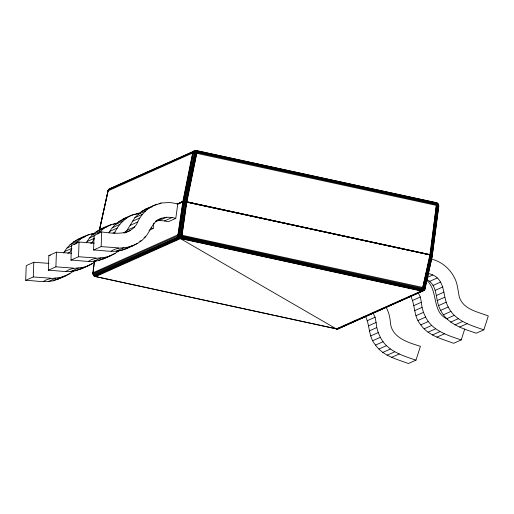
<?xml version="1.0" encoding="UTF-8"?>
<svg xmlns="http://www.w3.org/2000/svg" width="514" height="514" viewBox="0 0 514 514"><rect width="100%" height="100%" fill="white"/><g stroke="black" fill="none" stroke-linecap="round" stroke-linejoin="round"><path stroke-width="0.77" d="M94.319 261.973L92.893 272.908L93.079 274.508L93.015 272.761L177.908 234.827L180.266 234.872L422.759 287.461L425.181 288.45L424.32 290.037L414.078 294.618M194.183 151.521L196.367 150.544L436.225 202.644L436.463 204.591L429.935 254.623L422.759 287.461L424.468 289.857L422.958 290.937L421.319 291.014L179.759 238.4L178.095 236.517L177.908 234.827L182.836 201.578L192.621 153.011L193.984 150.981L195.776 150.486L196.733 150.769L196.708 153.307L186.923 201.861L181.988 235.123L180.793 238.47L95.662 276.609L93.458 275.247L93.201 274.444L181.988 235.123L186.466 201.957L195.853 153.114L196.817 152.497L436.688 204.668L437.157 205.561L430.732 254.79L423.549 287.679L422.579 288.303L181.808 235.965L181.05 235.104L186.466 201.957L186.916 201.918L183.196 201.398L177.002 204.116M437.677 203.531L436.02 202.638L437.684 203.525L436.894 204.81L437.228 205.446L430.346 254.7L423.549 287.679L425.072 288.303L423.902 290.018L422.547 290.461L180.369 237.821L179.264 236.845L178.769 234.763L181.127 234.988L186.081 201.61L195.821 152.973L196.817 152.497L195.776 150.486L109.405 188.773L107.927 190.9L99.26 230.497M424.32 290.037L424.847 288.932L422.759 287.461L422.701 289.825L422.142 291.085L337.255 329.011L336.22 328.934L421.319 291.014L422.759 287.461L423.799 289.472L423.697 290.577L338.064 328.864L336.066 328.716L338.064 328.864L422.958 290.937L423.273 289.723L422.759 287.461L430.302 254.957L184.365 201.706L182.823 201.655L177.793 203.865L170.07 202.497L161.165 203.017L152.774 205.928L148.964 208.221L141.389 211.607L134.867 217.673L127.067 230.246L123.771 233.022M71.902 271.643L73.971 270.724C67.829 275.44 60.498 278.408 53.18 280.785C44.114 282.803 34.836 280.56 25.7 280.336L26.227 265.654L33.802 262.275L48.959 263.361M25.7 280.336L33.269 276.956L33.802 262.275M96.015 261.028C90.021 265.526 82.895 268.366 75.802 270.679C66.736 272.696 57.459 270.454 48.322 270.229L48.856 255.548L56.424 252.168L71.581 253.254M48.322 270.229L55.897 266.843L56.424 252.168M117.153 251.423L119.222 250.504C113.08 255.22 105.749 258.189 98.431 260.566C89.365 262.59 80.081 260.341 70.951 260.116L71.478 245.441L79.053 242.055L94.203 243.141M70.951 260.116L78.52 256.737L79.053 242.055M182.849 201.507L177.793 203.865L175.775 218.366C169.601 216.58 162.7 216.709 157.265 220.474C151.469 224.502 149.992 231.827 145.411 236.89C140.316 242.929 132.837 245.865 125.789 248.93C115.528 253.267 104.246 250.357 93.574 250.01L94.107 235.328L101.676 231.949C113.973 233.555 131.661 236.254 137.739 221.964C140.213 216.503 144.081 211.717 148.964 208.221M93.574 250.01L101.149 246.624L101.676 231.949M424.114 288.206L423.202 289.061L422.354 289.106L181.172 236.62L180.266 234.872L185.168 201.777L195.294 152.285L196.856 151.778L436.913 204.013L437.896 205.651L431.419 254.983L424.153 288.238L423.587 288.881M93.304 273.506L92.893 272.908L92.886 273.705L93.015 272.761L93.291 273.808L92.995 273.088L94.544 261.035M180.549 238.682L336.426 328.941L95.456 276.603L94.685 276.326L94.634 275.761M424.917 289.196L432.313 255.843L431.419 254.983L186.511 201.7L196.708 153.307L195.667 151.277L194.665 151.887L184.365 201.706L179.463 234.795L180.253 236.941L422.097 289.819L423.799 289.472M92.963 273.397L93.317 273.287M108.358 191.234L107.927 190.9L192.621 153.011L195.853 153.114L436.354 205.394L438.686 205.471L432.229 255.792L438.789 206.339C438.391 203.184 436.964 201.404 436.354 205.394L430.346 254.7L429.916 254.738L432.197 255.94L432.261 255.381M110.15 188.413L109.206 189.351L110.15 188.413L111.789 188.336M423.253 290.333L421.827 290.397L422.367 290.866L423.864 290.384L421.564 290.808L180.028 238.2L178.801 237.115L178.242 234.776L183.196 201.398L192.968 152.902L194.279 150.975L194.992 150.628L195.667 151.277M149.015 230.323L153.146 228.479L153.885 223.179M93.002 273.609L178.743 235.451L183.729 201.359L193.566 152.562L195.314 150.853L196.733 150.769L436.99 202.921L436.225 202.644M196.232 151.135L437.048 203.48L437.941 204.302L438.403 205.741L431.94 255.182L424.712 288.341L423.806 289.504M99.375 230.394L108.319 190L192.898 152.215L196.708 153.307L196.438 151.797L195.661 152.048L193.984 150.981M99.369 230.645L108.036 191.047L109.206 189.332M194.131 151.63L193.675 151.495L192.968 152.902L194.131 151.63L196.02 152.831M108.036 191.047L108.782 189.313L195.538 150.473L196.367 150.544M194.215 152.664L193.502 152.864L195.853 153.114M425.072 288.303L424.853 288.945M194.26 152.677L194.967 152.844L195.346 152.324M365.518 316.463C370.074 325.568 368.384 336.985 375.554 345.087C383.116 356.003 396.724 359.138 408.405 363.526L415.98 360.141L420.426 346.314C408.11 342.555 391.128 337.563 390.351 321.957C389.901 316.836 388.616 311.722 386.085 307.218M410.435 295.556C415.408 304.789 413.449 316.56 420.805 324.874C428.368 335.783 441.976 338.919 453.656 343.307L461.231 339.921L464.74 329.005M427.147 279.648C438.455 286.047 434.838 300.594 440.659 310.372C447.398 324.058 462.928 328.767 476.285 333.194L483.854 329.815L488.3 315.988C477.84 311.805 463.744 309.634 459.458 297.465C457.852 291.053 457.82 284.236 454.717 278.241C450.161 268.816 441.442 261.401 431.188 258.998M424.789 289.35L432.364 255.561M195.821 152.973L194.967 152.844M94.139 275.395L94.004 275.864L179.058 237.918L181.988 235.123L178.769 235.444M93.741 274.945L93.458 275.247L178.487 237.282L181.988 235.123L179.759 238.4L94.685 276.333L273.326 315.082M438.712 205.851L438.789 206.339L436.354 205.394C438.474 203.223 439.393 205.112 436.354 205.394L436.894 204.81M63.691 253.004C69.737 241.554 82.722 235.855 94.762 233.157M71.613 248.956L69.865 252.29L67.803 253.216M86.313 242.897C92.366 231.448 105.351 225.742 117.385 223.044M91.717 243.405L94.235 238.843M108.942 232.784C115.149 221.181 128.41 215.282 140.752 212.841M114.339 233.298C118.31 224.766 125.133 217.332 134.238 214.287M437.838 205.754L437.536 204.623L436.502 203.865L437.048 203.48L436.476 203.281L437.073 203.12L436.38 202.863M178.801 237.115L180.035 238.194L181.056 238.066L180.369 237.821L181.326 237.487L180.761 237.282L181.583 236.768C181.05 236.324 181.93 235.804 181.127 234.988M177.895 235.682L178.242 234.776L180.266 234.872M423.549 287.679L422.579 288.303L422.784 289.074L423.195 289.003M108.782 189.313L108.666 189.82M436.9 204.064L436.662 204.739M108.191 190.154L108.043 190.797M74.562 244.619L81.09 238.547L88.986 234.506M97.699 233.966L103.712 228.441L111.615 224.4M192.621 153.011L193.585 152.568M194.703 151.913L195.147 151.527M339.118 327.99L337.807 328.864L336.066 328.716L337.255 329.011M339.124 327.99L337.807 328.864M424.994 288.605L423.575 287.821M57.915 279.256L63.511 276.179M125.789 248.93L131.385 245.853M141.389 211.607L145.205 209.307L156.866 204.18M80.537 269.143L92.552 263.521M103.166 259.037L107.606 256.794M183.196 201.398L177.78 203.942L183.145 201.681M109.238 188.972L109.957 188.619M73.515 241.933L81.09 238.547M96.144 231.82L103.712 228.441M118.766 221.714L126.335 218.328M91.222 234.268L93.285 233.343M113.157 224.464L115.913 223.237M135.092 214.659L138.536 213.124M159.096 203.936L161.165 203.017M70.052 244.735L77.62 241.355M92.674 234.628L100.243 231.242M115.297 224.522L122.872 221.136M137.925 214.409L145.494 211.029M66.987 248.005L71.806 245.846M89.616 237.892L95.122 235.431M112.238 227.786L119.813 224.4M134.867 217.673L142.436 214.293M64.391 251.667L71.96 248.288M87.014 241.561L94.582 238.175M109.636 231.454L117.211 228.068M132.265 221.341L139.834 217.962M177.78 203.981L182.823 201.655M90.425 243.109L92.488 242.184M113.048 232.996L115.117 232.077M130.17 225.35L137.739 221.964M127.067 230.246L134.636 226.86M124.741 233.022L130.248 230.561M156.314 220.602L161.82 218.142M155.89 221.084L157.265 220.474M155.691 221.238L159.282 220.525L166.857 217.146M159.282 220.525L164.441 220.93L172.01 217.55M175.775 218.366L168.2 221.752L164.441 220.93M43.247 281.595C49.909 276.654 58.275 279.288 65.484 275.87M65.876 271.488C72.532 266.541 80.904 269.182 88.112 265.764M88.498 261.375C95.161 256.435 103.526 259.069 110.735 255.651M111.12 251.269C117.783 246.322 126.155 248.962 133.364 245.544M144.036 237.5L145.411 236.89M48.258 281.576L55.827 278.19M70.881 271.463L78.449 268.083M93.503 261.356L101.078 257.97M116.132 251.243L123.701 247.864M94.531 261.536L95.906 260.919M139.782 241.317L141.845 240.391M53.18 280.785L60.748 277.406M75.802 270.679L83.377 267.293M98.431 260.566L106 257.186M121.053 250.459L128.628 247.073M62.355 277.007L69.923 273.628M108.293 256.486L115.175 253.408M130.228 246.681L137.797 243.302M427.359 277.425L432.865 274.964C445.76 280.907 442.425 296.494 448.227 306.993C454.967 320.672 470.496 325.381 483.854 329.815M429.62 281.376L437.196 277.997M433.064 285.45L440.633 282.064M339.433 327.964L348.216 324.045M349.674 323.39L364.31 316.849M365.775 316.194L372.361 313.251M373.826 312.602L388.462 306.061M389.927 305.406L396.512 302.463M397.977 301.808L412.613 295.267M367.504 320.601L375.072 317.215L373.087 313.084M412.748 300.382L420.324 297.002L418.338 292.864M435.377 290.275L442.946 286.889M368.525 325.837L376.094 322.458L375.072 317.215M413.77 305.618L421.345 302.238L420.324 297.002M436.399 295.511L443.967 292.125M369.225 330.971L376.794 327.585L376.094 322.458M414.477 310.752L422.045 307.366L421.345 302.238M437.099 300.639L444.674 297.259M370.658 335.957L378.227 332.577L376.794 327.585M415.903 315.737L423.478 312.358L422.045 307.366M438.532 305.631L446.101 302.251M372.779 340.698L380.354 337.319C387.093 350.998 402.623 355.714 415.98 360.141M418.03 320.479L425.605 317.099C432.345 330.785 447.874 335.494 461.231 339.921M440.659 310.372L448.227 306.993M375.554 345.087L383.123 341.707M420.805 324.874L428.374 321.488M443.428 314.761L451.003 311.381M378.914 349.025L386.483 345.646M424.166 328.812L431.734 325.426M446.788 318.699L454.357 315.32M382.782 352.431L390.357 349.051M428.034 332.211L435.609 328.832M450.662 322.105L458.231 318.719M387.087 355.225L394.656 351.839M432.338 335.006L439.907 331.62M454.961 324.893L462.529 321.513M391.719 357.339L399.288 353.96M436.971 337.126L444.539 333.74M459.593 327.013L467.168 323.634M145.205 209.307L152.157 206.789M122.576 219.42L126.669 217.673M99.954 229.527L106.192 227.201M77.325 239.633L84.283 237.115M195.648 151.244L196.823 151.187L195.776 150.486M178.724 235.078L177.908 234.827M437.671 203.377L438.172 204.09M422.784 289.074L422.354 289.106L422.701 289.825L422.097 289.819L422.553 290.436M196.438 151.797L196.856 151.778L196.245 151.174M338.81 328.51L338.141 328.337M101.149 246.624L118.695 247.883M78.52 256.737L96.067 257.996M48.856 255.548L50.449 255.664M55.897 266.843L73.444 268.102M33.269 276.956L50.822 278.215M421.564 290.808L422.36 290.873M437.157 205.561L438.686 206.153L438.403 205.741M180.26 234.988L181.05 235.104M186.466 201.957L430.302 254.957L186.897 202.028M429.935 254.623L430.346 254.7L186.923 201.861M150.891 227.985L153.146 228.479M274.894 315.423L335.282 328.549M437.228 205.446L438.365 205.96L438.358 205.433M95.662 276.609L93.998 275.722L94.608 276.127M427.95 273.185L432.865 274.964M180.035 238.194L180.793 238.47M185.226 201.469L186.036 201.893M447.7 319.207C431.432 312.512 438.59 291.348 427.063 280.573M181.211 236.562L180.196 234.988M195.616 152.003L196.708 153.307M94.165 275.851L93.201 274.444M93.503 275.157L94.011 275.87M178.943 236.17L179.283 236.832M192.898 152.215L193.058 152.542M423.478 312.358L425.605 317.099M378.227 332.577L380.354 337.319M438.513 204.752L438.705 205.844L438.699 205.478M178.236 235.566L178.416 236.382"/></g></svg>
